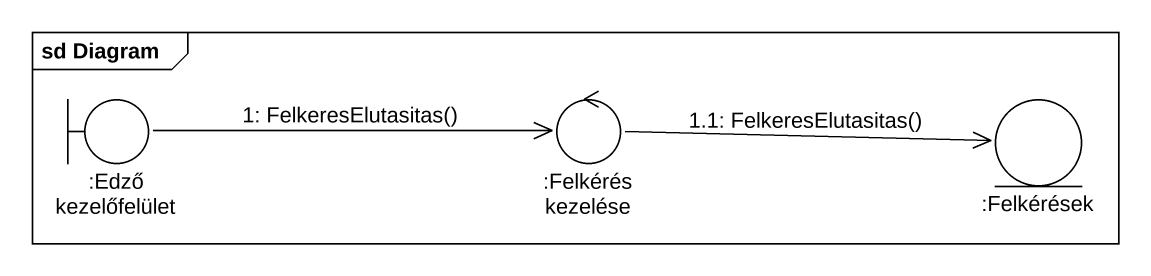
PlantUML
@startuml
mainframe sd Diagram
boundary ":Edző kezelőfelület" as Edző_kezelőfelület
control ":Felkérés kezelése" as Felkérés_kezelése
entity ":Felkérések" as Felkérések
Edző_kezelőfelület -right-> Felkérés_kezelése : 1: FelkeresElutasitas()
Felkérés_kezelése -right-> Felkérések : 1.1: FelkeresElutasitas()
@enduml
